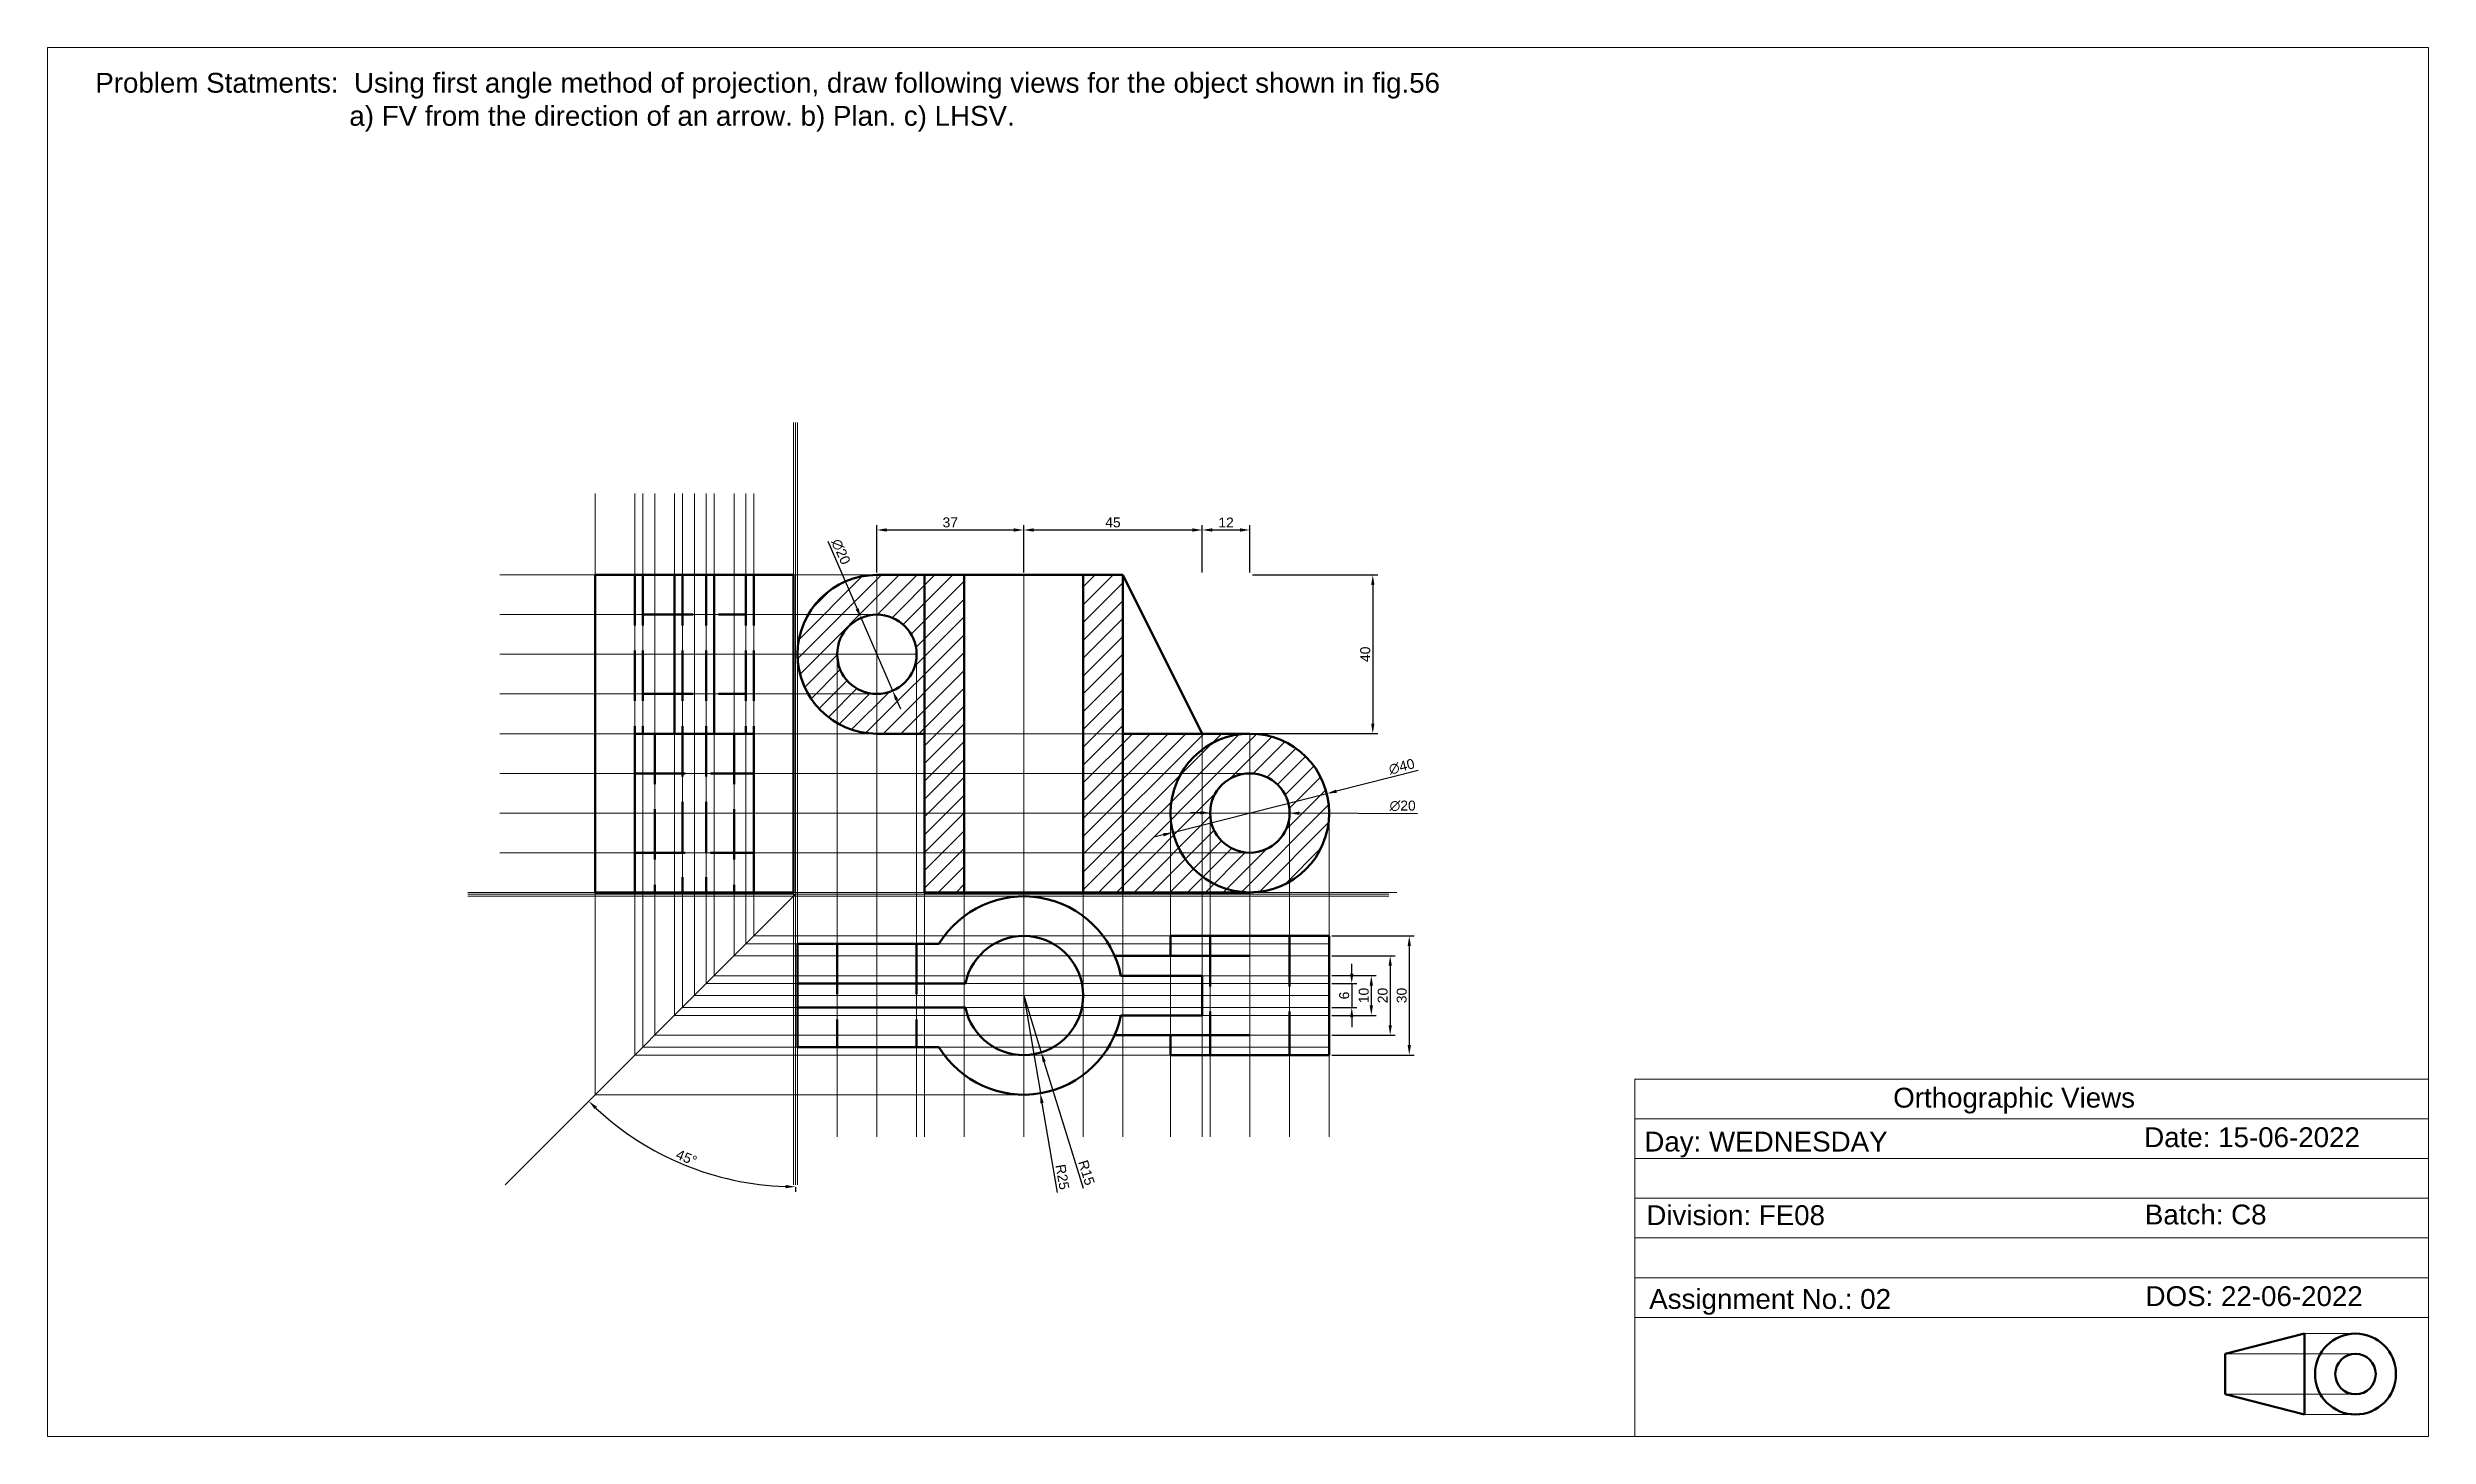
# Model space of a CAD drawing. Header units: millimetres. Extents: x 10 to 610, y 11 to 361.
import ezdxf

# ---------------------------------------------------------------- set-up
doc = ezdxf.new("R2010")
doc.units = ezdxf.units.MM
doc.header["$PDMODE"] = 3
doc.header["$PDSIZE"] = 1
doc.linetypes.add('DASHED', pattern=[19.05, 12.7, -6.35])
doc.layers.get('0').update_dxf_attribs({"lineweight": 50})
for name, color, linetype, lineweight in [('Contiuous', 7, 'Continuous', 50), ('dashed', 50, 'DASHED', 50), ('dimensions', 140, 'Continuous', 30), ('hatching', 121, 'Continuous', 30), ('Proj', 252, 'Continuous', 20), ('projectors', 220, 'Continuous', 5)]:
    doc.layers.add(name, color=color, linetype=linetype, lineweight=lineweight)
doc.styles.get("Standard").update_dxf_attribs({"font": 'arial.ttf'})
doc.dimstyles.new('ISO-25', dxfattribs={"dimtxt": 2.5, "dimasz": 2.5, "dimexe": 1.25, "dimexo": 0.625, "dimtad": 1, "dimtxsty": 'Standard', "dimcen": 2.5, "dimadec": 0, "dimazin": 0, "dimtfac": 1, "dimtmove": 0, "dimatfit": 3, "dimfxl": 1, "dimarcsym": 0})

# ---------------------------------------------------------------- blocks, each defined once
blk = doc.blocks.new('*D35')
at = {"layer": 'Defpoints', "color": 0, "transparency": 16777216}
for p in [(300.94, 238.97), (255.94, 227.64), (300.94, 227.64)]:
    blk.add_point(p, dxfattribs=at)
at = {"layer": 'dimensions', "color": 0, "lineweight": -2, "transparency": 16777216}
for p, q in [((255.94, 228.26), (255.94, 240.22)), ((300.94, 228.26), (300.94, 240.22)), ((258.44, 238.97), (298.44, 238.97))]:
    blk.add_line(p, q, dxfattribs=at)
at = {"layer": 'dimensions', "color": 0, "transparency": 16777216}
for points in [[(258.44, 239.39), (258.44, 238.55), (255.94, 238.97)], [(298.44, 239.39), (298.44, 238.55), (300.94, 238.97)]]:
    blk.add_solid(points, dxfattribs=at)
at = {"layer": 'dimensions', "color": 0, "transparency": 16777216, "insert": (278.44, 240.86), "char_height": 2.5, "attachment_point": 5}
blk.add_mtext('45', dxfattribs=at)
blk = doc.blocks.new('*D34')
at = {"layer": 'Defpoints', "color": 0, "transparency": 16777216}
for p in [(312.94, 238.97), (300.94, 227.64), (312.94, 227.64)]:
    blk.add_point(p, dxfattribs=at)
at = {"layer": 'dimensions', "color": 0, "lineweight": -2, "transparency": 16777216}
for p, q in [((300.94, 228.26), (300.94, 240.22)), ((312.94, 228.26), (312.94, 240.22)), ((303.44, 238.97), (310.44, 238.97))]:
    blk.add_line(p, q, dxfattribs=at)
at = {"layer": 'dimensions', "color": 0, "transparency": 16777216}
for points in [[(303.44, 239.39), (303.44, 238.55), (300.94, 238.97)], [(310.44, 239.39), (310.44, 238.55), (312.94, 238.97)]]:
    blk.add_solid(points, dxfattribs=at)
at = {"layer": 'dimensions', "color": 0, "transparency": 16777216, "insert": (306.94, 240.85), "char_height": 2.5, "attachment_point": 5}
blk.add_mtext('12', dxfattribs=at)
blk = doc.blocks.new('*D36')
at = {"layer": 'Defpoints', "color": 0, "transparency": 16777216}
for p in [(302.94, 167.68), (322.94, 167.59)]:
    blk.add_point(p, dxfattribs=at)
at = {"layer": 'dimensions', "color": 0, "lineweight": -2, "transparency": 16777216}
for p, q in [((300.44, 167.69), (297.94, 167.7)), ((302.94, 167.68), (322.94, 167.59)), ((355.2, 167.45), (325.44, 167.58))]:
    blk.add_line(p, q, dxfattribs=at)
at = {"layer": 'dimensions', "color": 0, "transparency": 16777216}
for points in [[(300.44, 168.11), (300.44, 167.28), (302.94, 167.68)], [(325.44, 168), (325.44, 167.16), (322.94, 167.59)]]:
    blk.add_solid(points, dxfattribs=at)
at = {"layer": 'dimensions', "color": 0, "transparency": 16777216, "insert": (351.44, 169.44), "char_height": 2.5, "attachment_point": 5, "rotation": 359.74514}
blk.add_mtext('∅20', dxfattribs=at)
blk = doc.blocks.new('*D37')
at = {"layer": 'Defpoints', "color": 0, "transparency": 16777216}
for p in [(332.33, 172.53), (293.55, 162.75)]:
    blk.add_point(p, dxfattribs=at)
at = {"layer": 'dimensions', "color": 0, "lineweight": -2, "transparency": 16777216}
for p, q in [((355.34, 178.33), (334.76, 173.14)), ((293.55, 162.75), (332.33, 172.53)), ((291.12, 162.14), (288.7, 161.53))]:
    blk.add_line(p, q, dxfattribs=at)
at = {"layer": 'dimensions', "color": 0, "transparency": 16777216}
for points in [[(334.66, 173.54), (334.86, 172.73), (332.33, 172.53)], [(291.02, 162.54), (291.22, 161.73), (293.55, 162.75)]]:
    blk.add_solid(points, dxfattribs=at)
at = {"layer": 'dimensions', "color": 0, "transparency": 16777216, "insert": (351.2, 179.32), "char_height": 2.5, "attachment_point": 5, "rotation": 14.14976}
blk.add_mtext('∅40', dxfattribs=at)
blk = doc.blocks.new('*D38')
at = {"layer": 'Defpoints', "color": 0, "transparency": 16777216}
for p in [(214.96, 216.81), (222.93, 198.47)]:
    blk.add_point(p, dxfattribs=at)
at = {"layer": 'dimensions', "color": 0, "lineweight": -2, "transparency": 16777216}
for p, q in [((206.55, 236.15), (213.96, 219.1)), ((222.93, 198.47), (214.96, 216.81)), ((223.92, 196.17), (224.92, 193.88))]:
    blk.add_line(p, q, dxfattribs=at)
at = {"layer": 'dimensions', "color": 0, "transparency": 16777216}
for points in [[(214.34, 219.27), (213.58, 218.94), (214.96, 216.81)], [(224.3, 196.34), (223.54, 196.01), (222.93, 198.47)]]:
    blk.add_solid(points, dxfattribs=at)
at = {"layer": 'dimensions', "color": 0, "transparency": 16777216, "insert": (209.86, 233.48), "char_height": 2.5, "attachment_point": 5, "rotation": 293.4828}
blk.add_mtext('∅20', dxfattribs=at)
blk = doc.blocks.new('*D39')
at = {"layer": 'Defpoints', "color": 0, "transparency": 16777216}
for p in [(255.94, 238.97), (218.94, 227.64), (255.94, 227.64)]:
    blk.add_point(p, dxfattribs=at)
at = {"layer": 'dimensions', "color": 0, "lineweight": -2, "transparency": 16777216}
for p, q in [((218.94, 228.26), (218.94, 240.22)), ((255.94, 228.26), (255.94, 240.22)), ((221.44, 238.97), (253.44, 238.97))]:
    blk.add_line(p, q, dxfattribs=at)
at = {"layer": 'dimensions', "color": 0, "transparency": 16777216}
for points in [[(221.44, 239.39), (221.44, 238.55), (218.94, 238.97)], [(253.44, 239.39), (253.44, 238.55), (255.94, 238.97)]]:
    blk.add_solid(points, dxfattribs=at)
at = {"layer": 'dimensions', "color": 0, "transparency": 16777216, "insert": (237.44, 240.87), "char_height": 2.5, "attachment_point": 5}
blk.add_mtext('37', dxfattribs=at)
blk = doc.blocks.new('*D40')
at = {"layer": 'Defpoints', "color": 0, "transparency": 16777216}
for p in [(312.94, 227.64), (312.94, 187.64), (343.92, 187.64)]:
    blk.add_point(p, dxfattribs=at)
at = {"layer": 'dimensions', "color": 0, "lineweight": -2, "transparency": 16777216}
for p, q in [((313.57, 227.64), (345.17, 227.64)), ((343.92, 225.14), (343.92, 190.14)), ((313.57, 187.64), (345.17, 187.64))]:
    blk.add_line(p, q, dxfattribs=at)
at = {"layer": 'dimensions', "color": 0, "transparency": 16777216}
for points in [[(343.51, 225.14), (344.34, 225.14), (343.92, 227.64)], [(343.51, 190.14), (344.34, 190.14), (343.92, 187.64)]]:
    blk.add_solid(points, dxfattribs=at)
at = {"layer": 'dimensions', "color": 0, "transparency": 16777216, "insert": (342.02, 207.64), "char_height": 2.5, "attachment_point": 5, "rotation": 90}
blk.add_mtext('40', dxfattribs=at)
blk = doc.blocks.new('*D41')
at = {"layer": 'Defpoints', "color": 0, "transparency": 16777216}
for p in [(332.94, 136.65), (332.94, 106.65), (353.11, 106.65)]:
    blk.add_point(p, dxfattribs=at)
at = {"layer": 'dimensions', "color": 0, "lineweight": -2, "transparency": 16777216}
for p, q in [((333.57, 136.65), (354.36, 136.65)), ((353.11, 134.15), (353.11, 109.15)), ((333.57, 106.65), (354.36, 106.65))]:
    blk.add_line(p, q, dxfattribs=at)
at = {"layer": 'dimensions', "color": 0, "transparency": 16777216}
for points in [[(352.7, 134.15), (353.53, 134.15), (353.11, 136.65)], [(352.7, 109.15), (353.53, 109.15), (353.11, 106.65)]]:
    blk.add_solid(points, dxfattribs=at)
at = {"layer": 'dimensions', "color": 0, "transparency": 16777216, "insert": (351.21, 121.65), "char_height": 2.5, "attachment_point": 5, "rotation": 90}
blk.add_mtext('30', dxfattribs=at)
blk = doc.blocks.new('*D42')
at = {"layer": 'Defpoints', "color": 0, "transparency": 16777216}
for p in [(255.94, 121.65), (260.38, 107.32)]:
    blk.add_point(p, dxfattribs=at)
at = {"layer": 'dimensions', "color": 0, "lineweight": -2, "transparency": 16777216}
for p, q in [((255.94, 121.65), (260.38, 107.32)), ((271.02, 72.98), (261.12, 104.93))]:
    blk.add_line(p, q, dxfattribs=at)
at = {"layer": 'dimensions', "color": 0, "transparency": 16777216}
blk.add_solid([(261.52, 105.06), (260.72, 104.81), (260.38, 107.32)], dxfattribs=at)
at = {"layer": 'dimensions', "color": 0, "transparency": 16777216, "insert": (271.77, 77), "char_height": 2.5, "attachment_point": 5, "rotation": 287.21765}
blk.add_mtext('R15', dxfattribs=at)
blk = doc.blocks.new('*D43')
at = {"layer": 'Defpoints', "color": 0, "transparency": 16777216}
for p in [(255.94, 121.65), (260.15, 97.01)]:
    blk.add_point(p, dxfattribs=at)
at = {"layer": 'dimensions', "color": 0, "lineweight": -2, "transparency": 16777216}
for p, q in [((255.94, 121.65), (260.15, 97.01)), ((264.42, 72.03), (260.57, 94.54))]:
    blk.add_line(p, q, dxfattribs=at)
at = {"layer": 'dimensions', "color": 0, "transparency": 16777216}
blk.add_solid([(260.98, 94.61), (260.16, 94.47), (260.15, 97.01)], dxfattribs=at)
at = {"layer": 'dimensions', "color": 0, "transparency": 16777216, "insert": (265.69, 75.92), "char_height": 2.5, "attachment_point": 5, "rotation": 279.69846}
blk.add_mtext('R25', dxfattribs=at)
blk = doc.blocks.new('*D44')
at = {"layer": 'Defpoints', "color": 0, "transparency": 16777216}
for p in [(332.94, 131.65), (332.94, 111.65), (348.31, 111.65)]:
    blk.add_point(p, dxfattribs=at)
at = {"layer": 'dimensions', "color": 0, "lineweight": -2, "transparency": 16777216}
for p, q in [((333.57, 131.65), (349.56, 131.65)), ((348.31, 129.15), (348.31, 114.15)), ((333.57, 111.65), (349.56, 111.65))]:
    blk.add_line(p, q, dxfattribs=at)
at = {"layer": 'dimensions', "color": 0, "transparency": 16777216}
for points in [[(347.9, 129.15), (348.73, 129.15), (348.31, 131.65)], [(347.9, 114.15), (348.73, 114.15), (348.31, 111.65)]]:
    blk.add_solid(points, dxfattribs=at)
at = {"layer": 'dimensions', "color": 0, "transparency": 16777216, "insert": (346.41, 121.65), "char_height": 2.5, "attachment_point": 5, "rotation": 90}
blk.add_mtext('20', dxfattribs=at)
blk = doc.blocks.new('*D45')
at = {"layer": 'Defpoints', "color": 0, "transparency": 16777216}
for p in [(332.94, 126.65), (332.94, 116.65), (343.55, 116.65)]:
    blk.add_point(p, dxfattribs=at)
at = {"layer": 'dimensions', "color": 0, "lineweight": -2, "transparency": 16777216}
for p, q in [((333.57, 126.65), (344.8, 126.65)), ((343.55, 124.15), (343.55, 119.15)), ((333.57, 116.65), (344.8, 116.65))]:
    blk.add_line(p, q, dxfattribs=at)
at = {"layer": 'dimensions', "color": 0, "transparency": 16777216}
for points in [[(343.13, 124.15), (343.97, 124.15), (343.55, 126.65)], [(343.13, 119.15), (343.97, 119.15), (343.55, 116.65)]]:
    blk.add_solid(points, dxfattribs=at)
at = {"layer": 'dimensions', "color": 0, "transparency": 16777216, "insert": (341.65, 121.65), "char_height": 2.5, "attachment_point": 5, "rotation": 90}
blk.add_mtext('10', dxfattribs=at)
blk = doc.blocks.new('*D46')
at = {"layer": 'Defpoints', "color": 0, "transparency": 16777216}
for p in [(332.94, 124.65), (332.94, 118.65), (338.62, 118.65)]:
    blk.add_point(p, dxfattribs=at)
at = {"layer": 'dimensions', "color": 0, "lineweight": -2, "transparency": 16777216}
for p, q in [((338.62, 127.15), (338.62, 129.65)), ((333.57, 124.65), (339.87, 124.65)), ((338.62, 124.65), (338.62, 118.65)), ((333.57, 118.65), (339.87, 118.65)), ((338.62, 116.15), (338.62, 113.65))]:
    blk.add_line(p, q, dxfattribs=at)
at = {"layer": 'dimensions', "color": 0, "transparency": 16777216}
for points in [[(338.2, 127.15), (339.03, 127.15), (338.62, 124.65)], [(338.2, 116.15), (339.03, 116.15), (338.62, 118.65)]]:
    blk.add_solid(points, dxfattribs=at)
at = {"layer": 'dimensions', "color": 0, "transparency": 16777216, "insert": (336.72, 121.65), "char_height": 2.5, "attachment_point": 5, "rotation": 90}
blk.add_mtext('6', dxfattribs=at)
blk = doc.blocks.new('*D47')
at = {"layer": 'Defpoints', "color": 0, "transparency": 16777216}
for p in [(198.44, 266.05), (198.44, 147.15), (161.59, 83.32), (125.22, 73.93), (198.44, 73.93)]:
    blk.add_point(p, dxfattribs=at)
at = {"layer": 'dimensions', "color": 0, "lineweight": -2, "transparency": 16777216}
blk.add_line((198.44, 73.31), (198.44, 72.19), dxfattribs=at)
blk.add_arc((198.44, 147.15), 73.71, 226.94345, 268.05655, dxfattribs=at)
at = {"layer": 'dimensions', "color": 0, "transparency": 16777216}
for points in [[(147.83, 92.99), (148.41, 93.59), (146.32, 95.03)], [(195.95, 73.9), (195.93, 73.07), (198.44, 73.44)]]:
    blk.add_solid(points, dxfattribs=at)
at = {"layer": 'dimensions', "color": 0, "transparency": 16777216, "insert": (170.96, 80.8), "char_height": 2.5, "attachment_point": 5, "rotation": 337.5}
blk.add_mtext('45°', dxfattribs=at)

msp = doc.modelspace()

# ---------------------------------------------------------------- hatches: boundary and pattern name
at = {"layer": 'hatching'}
h = msp.add_hatch(dxfattribs=at)
h.set_pattern_fill('ANSI31', color=256)
h.set_pattern_definition([(45, (-791.3964, -1093.666), (-2.245064, 2.245064), [])])
h.paths.add_polyline_path([(280.94, 227.637), (270.94, 227.637), (270.94, 187.637), (280.94, 187.637)])
h.paths.add_polyline_path([(240.94, 227.637), (230.94, 227.637), (230.94, 187.637), (240.94, 187.637)])
h.paths.add_polyline_path([(240.94, 187.637), (230.94, 187.637), (230.94, 147.648), (240.94, 147.648)])
h.paths.add_polyline_path([(280.94, 187.637), (270.94, 187.637), (270.94, 147.648), (280.94, 147.648)])
h.paths.add_polyline_path([(218.94, 197.637, -0.4142136), (208.94, 207.637), (198.94, 207.637, 0.4142136), (218.94, 187.637)])
h.paths.add_polyline_path([(218.94, 217.637), (218.94, 227.637, 0.4142136), (198.94, 207.637), (208.94, 207.637, -0.4142136)])
h.paths.add_polyline_path([(230.94, 227.637), (218.94, 227.637), (218.94, 217.637, -0.4142136), (228.94, 207.637), (230.94, 207.637)])
h.paths.add_polyline_path([(230.94, 207.637), (228.94, 207.637, -0.4142136), (218.94, 197.637), (218.94, 187.637), (230.94, 187.637)])
h.paths.add_polyline_path([(312.94, 177.637), (312.94, 187.637, 0.4142136), (292.94, 167.637, 0.4045591), (312.279, 147.648), (312.94, 147.648), (312.94, 157.637, -0.4142136), (302.94, 167.637, -0.4142136)], flags=17)
h.paths.add_polyline_path([(312.94, 187.637), (312.94, 177.637, -0.4142136), (322.94, 167.637, -0.4142136), (312.94, 157.637), (312.94, 147.648), (313.602, 147.648, 0.4045591), (332.94, 167.637, 0.4142136)])
h.paths.add_polyline_path([(312.94, 187.637), (300.94, 187.637), (280.94, 187.637), (280.94, 147.648), (312.279, 147.648, -0.4045591), (292.94, 167.637, -0.4142136)])

# ---------------------------------------------------------------- linework, layer by layer
for p, q in [((147.94, 147.648), (147.94, 227.637)), ((147.94, 227.637), (197.94, 227.637)), ((167.94, 187.637), (167.94, 227.637)), ((177.94, 187.637), (177.94, 227.637)), ((197.94, 227.637), (197.94, 147.648)), ((218.94, 227.637), (230.94, 227.637)), ((230.94, 227.637), (230.94, 147.637)), ((230.94, 227.637), (280.94, 227.637)), ((240.94, 147.648), (240.94, 227.648)), ((240.94, 227.637), (270.94, 227.637)), ((270.94, 227.637), (270.94, 147.637)), ((280.94, 227.637), (280.94, 147.637)), ((300.94, 187.637), (280.94, 227.637)), ((157.94, 147.648), (157.94, 187.637)), ((157.94, 187.637), (187.94, 187.637)), ((187.94, 187.637), (187.94, 147.648)), ((280.94, 187.637), (312.94, 187.637)), ((312.94, 187.637), (300.94, 187.637)), ((230.94, 147.648), (230.94, 157.648)), ((197.94, 147.648), (147.94, 147.648)), ((230.94, 147.648), (240.94, 147.648)), ((280.94, 147.637), (230.94, 147.637)), ((280.94, 147.648), (312.94, 147.648)), ((198.94, 108.648), (198.94, 134.648)), ((198.94, 134.648), (234.586, 134.648)), ((198.94, 134.648), (198.94, 124.648)), ((332.94, 136.648), (292.94, 136.648)), ((292.94, 136.648), (292.94, 131.648)), ((332.94, 106.648), (332.94, 136.648)), ((312.94, 131.648), (278.853, 131.648)), ((280.435, 126.648), (300.94, 126.648)), ((300.94, 126.648), (300.94, 116.648)), ((198.94, 124.648), (241.243, 124.648)), ((198.94, 118.648), (241.243, 118.648)), ((300.94, 116.648), (280.435, 116.648)), ((198.94, 108.648), (234.586, 108.648)), ((278.853, 111.648), (312.94, 111.648)), ((292.94, 111.648), (292.94, 106.648)), ((292.94, 106.648), (332.94, 106.648))]:
    msp.add_line(p, q)
at = {"color": 0}
msp.add_line((218.94, 187.637), (230.94, 187.637), dxfattribs=at)
for centre, radius in [((218.94, 207.637), 10), ((312.94, 167.637), 20), ((312.94, 167.637), 10)]:
    msp.add_circle(centre, radius)
msp.add_arc((218.94, 207.637), 20, 90, 270, dxfattribs=at)
for radius, start, end in [(25, 11.536959, 148.667749), (15, 191.536959, 168.463041), (25, 211.332251, 348.463041)]:
    msp.add_arc((255.94, 121.648), radius, start, end)
at = {"layer": 'Contiuous'}
for p, q in [((558.706, 31.348), (578.699, 36.448)), ((578.699, 36.448), (578.699, 16.048)), ((558.706, 31.348), (558.706, 21.148)), ((558.706, 21.148), (578.699, 16.048))]:
    msp.add_line(p, q, dxfattribs=at)
for radius in [10.2, 5.1]:
    msp.add_circle((591.58, 26.248), radius, dxfattribs=at)
at = {"layer": 'dashed'}
for p, q in [((157.94, 227.637), (157.94, 187.637)), ((159.94, 227.637), (159.94, 187.637)), ((169.94, 227.637), (169.94, 147.648)), ((175.94, 227.637), (175.94, 147.648)), ((185.94, 227.637), (185.94, 187.637)), ((187.94, 227.637), (187.94, 187.637)), ((159.94, 217.637), (185.94, 217.637)), ((159.94, 197.637), (185.94, 197.637)), ((162.94, 187.637), (162.94, 147.648)), ((182.94, 187.637), (182.94, 147.648)), ((157.94, 177.637), (187.94, 177.637)), ((157.94, 157.637), (187.94, 157.637)), ((208.94, 134.648), (208.94, 108.648)), ((228.94, 134.648), (228.94, 108.648)), ((302.94, 136.648), (302.94, 106.648)), ((322.94, 136.648), (322.94, 106.648))]:
    msp.add_line(p, q, dxfattribs=at)
at = {"layer": 'Proj'}
for p, q in [((409.95, 90.538), (609.95, 90.538)), ((409.95, 80.538), (609.95, 80.538)), ((409.95, 70.538), (609.95, 70.538)), ((409.95, 60.538), (609.95, 60.538)), ((409.95, 50.538), (609.95, 50.538)), ((409.95, 40.538), (609.95, 40.538)), ((591.58, 36.448), (578.699, 36.448)), ((591.58, 31.348), (558.706, 31.348)), ((591.58, 21.148), (558.706, 21.148)), ((591.58, 16.048), (578.699, 16.048))]:
    msp.add_line(p, q, dxfattribs=at)
for points in [[(9.95, 10.538), (609.95, 10.538), (609.95, 360.538), (9.95, 360.538)], [(609.95, 10.538), (409.95, 10.538), (409.95, 100.538), (609.95, 100.538)]]:
    msp.add_lwpolyline(points, close=True, dxfattribs=at)
at = {"layer": 'projectors'}
for p, q in [((197.94, 266.047), (197.94, 73.931)), ((198.44, 73.931), (198.44, 266.047)), ((198.94, 266.047), (198.94, 73.931)), ((147.94, 96.648), (147.94, 248.201)), ((157.94, 106.648), (157.94, 248.201)), ((159.94, 108.648), (159.94, 248.201)), ((162.94, 111.648), (162.94, 248.201)), ((167.94, 116.648), (167.94, 248.201)), ((169.94, 118.648), (169.94, 248.201)), ((172.94, 121.648), (172.94, 248.201)), ((175.94, 124.648), (175.94, 248.201)), ((177.94, 126.648), (177.94, 248.201)), ((182.94, 131.648), (182.94, 248.201)), ((185.94, 134.648), (185.94, 248.201)), ((187.94, 136.648), (187.94, 248.201)), ((198.94, 227.637), (123.94, 227.637)), ((230.94, 227.637), (198.94, 227.637)), ((218.94, 227.637), (218.94, 86.009)), ((255.94, 227.637), (255.94, 86.009)), ((218.94, 217.637), (123.94, 217.637)), ((198.94, 207.637), (123.94, 207.637)), ((228.94, 207.637), (198.94, 207.637)), ((208.94, 207.637), (208.94, 86.009)), ((228.94, 207.637), (228.94, 86.009)), ((218.94, 197.637), (123.94, 197.637)), ((198.94, 187.637), (123.94, 187.637)), ((198.94, 187.637), (230.94, 187.637)), ((230.94, 187.637), (312.94, 187.637)), ((300.94, 187.637), (300.94, 86.009)), ((312.94, 187.637), (312.94, 147.637)), ((312.94, 177.637), (123.94, 177.637)), ((312.94, 167.637), (123.94, 167.637)), ((292.94, 167.637), (292.94, 86.009)), ((302.94, 167.637), (302.94, 86.009)), ((312.94, 167.637), (332.94, 167.637)), ((322.94, 167.637), (322.94, 86.009)), ((332.94, 167.637), (332.94, 145.105)), ((312.94, 157.637), (123.94, 157.637)), ((349.94, 147.648), (115.847, 147.648)), ((115.847, 147.148), (347.94, 147.148)), ((347.94, 146.648), (115.847, 146.648)), ((198.44, 147.148), (125.223, 73.931)), ((198.94, 147.648), (230.94, 147.648)), ((198.94, 146.648), (198.94, 134.648)), ((230.94, 147.637), (230.94, 86.009)), ((240.94, 147.648), (240.94, 86.009)), ((270.94, 147.637), (270.94, 86.009)), ((280.94, 147.637), (280.94, 86.009)), ((312.94, 147.637), (312.94, 86.009)), ((332.94, 145.105), (332.94, 86.009)), ((332.94, 134.648), (185.94, 134.648)), ((332.94, 136.648), (187.94, 136.648)), ((198.94, 134.648), (332.94, 134.648)), ((255.94, 108.648), (255.94, 134.648)), ((177.94, 126.648), (332.94, 126.648)), ((182.94, 131.648), (332.94, 131.648)), ((255.94, 121.648), (172.94, 121.648)), ((198.94, 124.648), (175.94, 124.648)), ((198.94, 124.648), (198.94, 118.648)), ((198.94, 124.648), (332.94, 124.648)), ((255.94, 121.648), (332.94, 121.648)), ((255.94, 121.648), (255.94, 111.648)), ((167.94, 116.648), (332.94, 116.648)), ((198.94, 118.648), (169.94, 118.648)), ((198.94, 118.648), (332.94, 118.648)), ((159.94, 108.648), (332.94, 108.648)), ((162.94, 111.648), (332.94, 111.648)), ((332.94, 106.648), (157.94, 106.648)), ((255.94, 96.648), (147.94, 96.648))]:
    msp.add_line(p, q, dxfattribs=at)
at = {"layer": 'projectors', "color": 6}
for p, q in [((230.94, 227.637), (218.94, 227.637)), ((230.94, 187.637), (230.94, 227.637))]:
    msp.add_line(p, q, dxfattribs=at)

# ---------------------------------------------------------------- texts
at = {"layer": 'Contiuous', "char_height": 5, "attachment_point": 1}
for s, width, heights, insert in [('Problem Statments:  Using first angle method of projection, draw following views for the object shown in fig.56 \\P                                 a) FV from the direction of an arrow. b) Plan. c) LHSV.', 575.83266, [45.21], (21.958, 354.177)), ('Orthographic Views', 62.08252, [3.933], (475.068, 98.4)), ('Day: WEDNESDAY', 62.08252, [3.933], (412.351, 87.333)), ('Date: 15-06-2022', 62.08252, [3.933], (538.332, 88.435)), ('Division: FE08', 62.08252, [3.933], (412.856, 68.786)), ('Batch: C8', 62.08252, [3.933], (538.495, 68.958)), ('DOS: 22-06-2022', 62.08252, [3.933], (538.669, 48.384)), ('Assignment No.: 02', 62.08252, [3.933], (413.585, 47.674))]:
    msp.add_mtext_dynamic_manual_height_columns(s, width=width, gutter_width=1, heights=heights, dxfattribs=dict(at, insert=insert))

# ---------------------------------------------------------------- dimensions: what is measured, and where the dimension line sits
at = {"layer": 'dimensions'}
dim = msp.add_angular_dim_2l(base=(161.587, 83.316), line1=((198.44, 73.931), (198.44, 266.047)), line2=((198.44, 147.148), (125.223, 73.931)), dimstyle='ISO-25', dxfattribs=at)
dim.commit()
dim.dimension.update_dxf_attribs({"geometry": '*D47', "text_midpoint": (170.96, 80.803)})
for base, p1, p2, picture, middle in [((255.94, 238.968), (218.94, 227.637), (255.94, 227.637), '*D39', (237.44, 240.871)), ((300.94, 238.968), (255.94, 227.637), (300.94, 227.637), '*D35', (278.44, 240.865)), ((312.94, 238.968), (300.94, 227.637), (312.94, 227.637), '*D34', (306.94, 240.848))]:
    dim = msp.add_linear_dim(base=base, p1=p1, p2=p2, dimstyle='ISO-25', dxfattribs=at)
    dim.commit()
    dim.dimension.update_dxf_attribs({"geometry": picture, "text_midpoint": middle})
for p1, p2, picture, middle in [((222.925, 198.465), (214.956, 216.809), '*D38', (208.055, 232.691)), ((293.547, 162.748), (332.334, 172.526), '*D37', (351.68, 177.404)), ((302.94, 167.682), (322.94, 167.593), '*D36', (351.43, 167.466))]:
    dim = msp.add_diameter_dim_2p(p1=p1, p2=p2, dimstyle='ISO-25', dxfattribs=at)
    dim.commit()
    dim.dimension.update_dxf_attribs({"geometry": picture, "text_midpoint": middle, "dimtype": 163})
for base, p1, p2, picture, middle in [((343.922, 187.637), (312.94, 227.637), (312.94, 187.637), '*D40', (342.021, 207.637)), ((353.112, 106.648), (332.94, 136.648), (332.94, 106.648), '*D41', (351.21, 121.648)), ((338.617, 118.648), (332.94, 124.648), (332.94, 118.648), '*D46', (336.715, 121.648))]:
    dim = msp.add_linear_dim(base=base, p1=p1, p2=p2, angle=90, dimstyle='ISO-25', dxfattribs=at)
    dim.commit()
    dim.dimension.update_dxf_attribs({"geometry": picture, "text_midpoint": middle})
for p1, p2, distance, picture, middle in [((332.94, 131.648), (332.94, 111.648), 15.374, '*D44', (346.413, 121.648)), ((332.94, 126.648), (332.94, 116.648), 10.61, '*D45', (341.649, 121.648))]:
    dim = msp.add_aligned_dim(p1=p1, p2=p2, distance=distance, dimstyle='ISO-25', dxfattribs=at)
    dim.commit()
    dim.dimension.update_dxf_attribs({"geometry": picture, "text_midpoint": middle})
for mpoint, picture, middle in [((260.38, 107.32), '*D42', (269.95, 76.44)), ((260.152, 97.005), '*D43', (263.811, 75.595))]:
    dim = msp.add_radius_dim(center=(255.94, 121.648), mpoint=mpoint, dimstyle='ISO-25', dxfattribs=at)
    dim.commit()
    dim.dimension.update_dxf_attribs({"geometry": picture, "text_midpoint": middle, "dimtype": 164})

doc.saveas('drawing.dxf')
